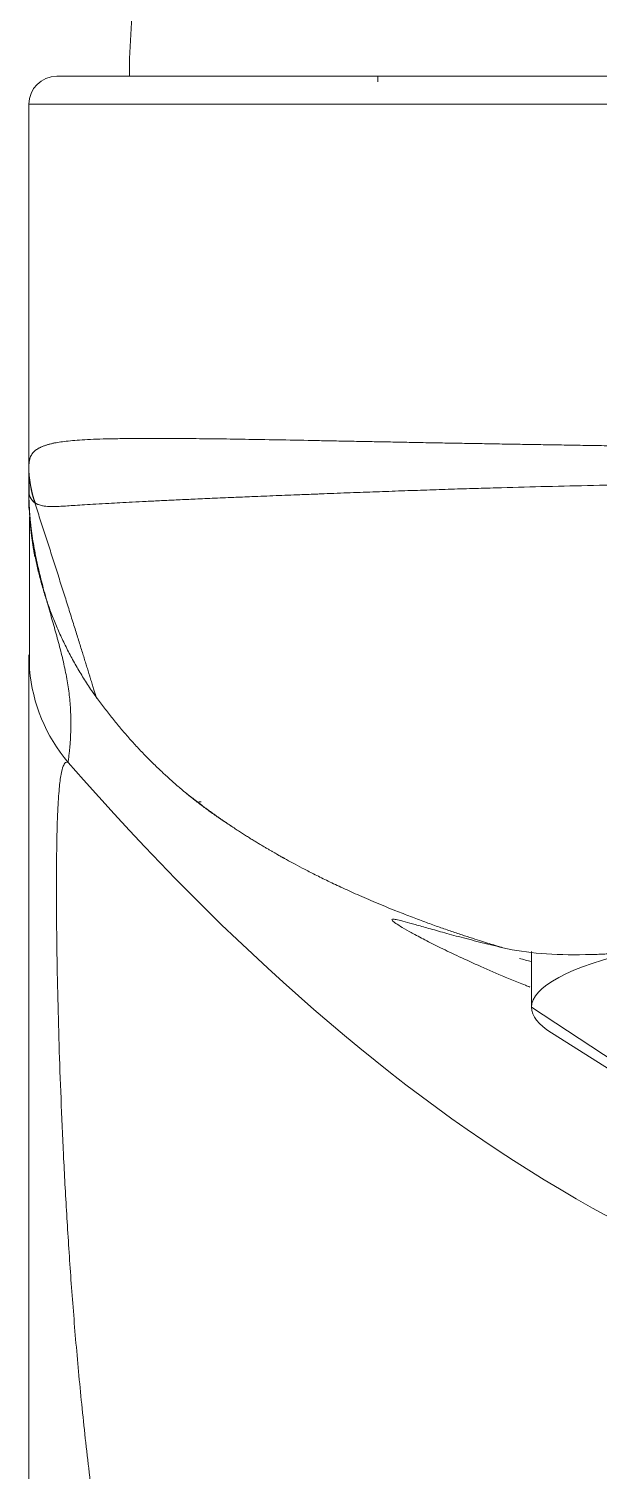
# Model space of a CAD drawing. Header units: millimetres. Extents: x 12315 to 13156, y -3112 to -2518.
# Drawn here: x 12602.3 to 12612.51, y -2797.03 to -2771.18 of the extents above; entities that cross this region are included whole.
import ezdxf

# ---------------------------------------------------------------- set-up
doc = ezdxf.new("R2010")
doc.units = ezdxf.units.MM

msp = doc.modelspace()

# ---------------------------------------------------------------- linework, layer by layer
at = {"linetype": 'Continuous', "lineweight": 18}
for p, q in [((12608.552, -2772.035), (12608.552, -2772.135)), ((12605.385, -2785.035), (12605.348, -2785.035)), ((12611.302, -2787.718), (12611.302, -2788.715)), ((12611.658, -2789.174), (12613.105, -2790.09))]:
    msp.add_line(p, q, dxfattribs=at)
at = {"linetype": 'Continuous', "lineweight": 13}
msp.add_line((12612.802, -2789.7), (12611.302, -2788.715), dxfattribs=at)
at = {"linetype": 'Continuous', "lineweight": 18}
for centre, radius, start in [((12615.702, -2772.035), 11.6, 171.5506), ((12602.802, -2772.535), 0.5, 90)]:
    msp.add_arc(centre, radius, start, 180, dxfattribs=at)
for centre, major_axis, ratio, start_param, end_param in [((12604.302, -2779.015), (-2, 0), 0.989727, 0, 0.34437), ((12621.302, -2786.745), (-12, 0), 0.173648, 0.551988, 0.585711), ((12621.302, -2788.715), (10, 0), 0.173648, 2.514109, 3.141593), ((12621.302, -2788.715), (-10, 0), 0.173648, 0, 0.267723)]:
    msp.add_ellipse(centre, major_axis=major_axis, ratio=ratio, start_param=start_param, end_param=end_param, dxfattribs=at)
at = {"linetype": 'Continuous', "lineweight": 13}
for centre, major_axis, ratio, start_param, end_param in [((12604.302, -2779.038), (-2, 0), 0.990743, 0, 0.327119), ((12605.302, -2782.399), (-3, 0), 0.999015, 0.087264, 0.698377)]:
    msp.add_ellipse(centre, major_axis=major_axis, ratio=ratio, start_param=start_param, end_param=end_param, dxfattribs=at)
at = {"linetype": 'Continuous', "lineweight": 18}
for points, degree, knots in [([(12617.883, -2772.035), (12617.748, -2772.035), (12617.467, -2772.035), (12617.014, -2772.035), (12616.52, -2772.035), (12615.98, -2772.035), (12615.385, -2772.035), (12614.73, -2772.035), (12614.008, -2772.035), (12613.211, -2772.035), (12612.335, -2772.035), (12611.373, -2772.035), (12610.315, -2772.035), (12609.157, -2772.035), (12607.869, -2772.035), (12606.429, -2772.035), (12605.05, -2772.035), (12604.007, -2772.035), (12603.342, -2772.035), (12602.987, -2772.035), (12602.842, -2772.035), (12602.803, -2772.035), (12602.802, -2772.035), (12602.802, -2772.035)], 3, [0, 0, 0, 0, 0.047879, 0.095758, 0.143636, 0.191515, 0.239394, 0.287273, 0.335152, 0.38303, 0.430909, 0.478788, 0.526667, 0.574546, 0.622424, 0.670303, 0.718182, 0.766061, 0.81394, 0.861818, 0.909697, 0.957576, 1, 1, 1, 1]), ([(12602.302, -2779.774), (12602.302, -2779.73), (12602.302, -2779.619), (12602.302, -2779.526), (12602.302, -2779.472)], 3, [0, 0, 0, 0, 0.377819, 1, 1, 1, 1]), ([(12602.302, -2779.472), (12602.302, -2779.684), (12602.312, -2779.921), (12602.332, -2780.156), (12602.362, -2780.386), (12602.403, -2780.613), (12602.408, -2780.64)], 5, [0, 0, 0, 0, 0, 0, 0.882954, 1, 1, 1, 1, 1, 1]), ([(12602.345, -2780.147), (12602.344, -2780.139), (12602.341, -2780.112), (12602.336, -2780.066), (12602.33, -2780.007), (12602.324, -2779.946), (12602.318, -2779.884), (12602.314, -2779.819), (12602.311, -2779.776), (12602.31, -2779.754)], 3, [0, 0, 0, 0, 0.060388, 0.208303, 0.359701, 0.514582, 0.672946, 0.834792, 1, 1, 1, 1]), ([(12602.314, -2779.926), (12602.314, -2780.048), (12602.314, -2780.418), (12602.314, -2781.267), (12602.314, -2782.155), (12602.314, -2782.661)], 3, [0, 0, 0, 0, 0.256966, 0.628466, 1, 1, 1, 1]), ([(12602.302, -2799.502), (12602.302, -2797.697), (12602.302, -2796.024), (12602.302, -2794.451), (12602.302, -2793.01), (12602.302, -2791.543), (12602.302, -2790.235), (12602.302, -2788.897), (12602.302, -2787.751), (12602.302, -2786.395), (12602.302, -2785.353), (12602.302, -2785.016), (12602.302, -2784.705), (12602.302, -2784.401), (12602.302, -2784.142), (12602.302, -2783.787), (12602.302, -2783.497), (12602.302, -2782.953), (12602.302, -2782.672), (12602.302, -2782.453), (12602.302, -2782.399)], 2, [0, 0, 0, 0.125, 0.125, 0.25, 0.25, 0.375, 0.375, 0.5, 0.5, 0.625, 0.625, 0.660714, 0.660714, 0.696429, 0.696429, 0.75, 0.75, 0.875, 0.875, 1, 1, 1]), ([(12605.801, -2785.384), (12605.791, -2785.377), (12605.767, -2785.361), (12605.728, -2785.334), (12605.685, -2785.304), (12605.641, -2785.273), (12605.597, -2785.241), (12605.552, -2785.209), (12605.506, -2785.175), (12605.46, -2785.141), (12605.414, -2785.107), (12605.367, -2785.071), (12605.319, -2785.035), (12605.271, -2784.998), (12605.223, -2784.961), (12605.174, -2784.922), (12605.136, -2784.891), (12605.113, -2784.873), (12605.108, -2784.869)], 3, [0, 0, 0, 0, 0.041303, 0.101492, 0.162698, 0.224912, 0.288128, 0.352338, 0.417536, 0.483715, 0.550866, 0.618984, 0.688059, 0.758086, 0.829056, 0.900962, 0.973798, 1, 1, 1, 1]), ([(12611.271, -2788.352), (12611.245, -2788.341), (12611.219, -2788.331), (12611.11, -2788.287), (12611.029, -2788.255), (12610.91, -2788.206), (12610.871, -2788.189), (12610.794, -2788.157), (12610.603, -2788.076), (12610.285, -2787.937), (12609.912, -2787.765), (12609.591, -2787.609), (12609.411, -2787.517), (12609.289, -2787.453), (12609.251, -2787.433), (12609.197, -2787.403), (12609.179, -2787.394), (12609.145, -2787.375), (12609.064, -2787.33), (12608.945, -2787.26), (12608.842, -2787.193), (12608.796, -2787.151), (12608.802, -2787.139), (12608.818, -2787.137), (12608.822, -2787.137), (12608.83, -2787.137), (12608.835, -2787.137), (12608.852, -2787.139), (12608.865, -2787.141), (12608.911, -2787.149), (12608.991, -2787.168), (12609.163, -2787.216), (12609.313, -2787.259), (12609.437, -2787.294), (12609.481, -2787.307), (12609.573, -2787.333), (12609.621, -2787.346), (12609.772, -2787.388), (12609.989, -2787.448), (12610.362, -2787.545), (12610.643, -2787.613), (12610.791, -2787.648)], 3, [0, 0, 0, 0, 0.008592, 0.008592, 0.036131, 0.036131, 0.049901, 0.049901, 0.06367, 0.118749, 0.173827, 0.228905, 0.283983, 0.283983, 0.311522, 0.311522, 0.325292, 0.325292, 0.339061, 0.39414, 0.449218, 0.504296, 0.559374, 0.559374, 0.573144, 0.573144, 0.586913, 0.586913, 0.614453, 0.614453, 0.669531, 0.724609, 0.779687, 0.779687, 0.807226, 0.807226, 0.834765, 0.834765, 0.889844, 0.944922, 1, 1, 1, 1]), ([(12610.791, -2787.649), (12611.004, -2787.699), (12611.233, -2787.732), (12611.725, -2787.771), (12611.987, -2787.777), (12612.335, -2787.77), (12612.441, -2787.768), (12612.549, -2787.763), (12612.622, -2787.76), (12612.659, -2787.758), (12612.843, -2787.749), (12612.993, -2787.739), (12613.453, -2787.704), (12613.771, -2787.672), (12614.432, -2787.6), (12614.773, -2787.56), (12615.171, -2787.511), (12615.216, -2787.506), (12615.305, -2787.495), (12615.35, -2787.49), (12615.484, -2787.473), (12615.755, -2787.44), (12616.029, -2787.407), (12616.583, -2787.341), (12616.96, -2787.298), (12617.726, -2787.218), (12618.116, -2787.182), (12618.513, -2787.151)], 3, [0, 0, 0, 0, 0.125, 0.125, 0.25, 0.25, 0.28125, 0.296875, 0.296875, 0.3125, 0.3125, 0.375, 0.375, 0.5, 0.5, 0.625, 0.625, 0.640625, 0.640625, 0.65625, 0.65625, 0.6875, 0.75, 0.75, 0.875, 0.875, 1, 1, 1, 1])]:
    msp.add_open_spline(points, degree=degree, knots=knots, dxfattribs=at)
for points, degree in [([(12602.303, -2772.535), (12602.303, -2779.015)], 1), ([(12602.302, -2779.038), (12602.302, -2779.035), (12602.302, -2779.03), (12602.302, -2779.023), (12602.302, -2779.018), (12602.302, -2779.015)], 3), ([(12602.302, -2779.472), (12602.302, -2779.47), (12602.302, -2779.466), (12602.302, -2779.458), (12602.302, -2779.452), (12602.302, -2779.446), (12602.302, -2779.44), (12602.302, -2779.434), (12602.302, -2779.428), (12602.302, -2779.422), (12602.302, -2779.416), (12602.302, -2779.409), (12602.302, -2779.402), (12602.302, -2779.393), (12602.302, -2779.384), (12602.302, -2779.373), (12602.302, -2779.361), (12602.302, -2779.348), (12602.302, -2779.334), (12602.302, -2779.317), (12602.302, -2779.299), (12602.302, -2779.279), (12602.302, -2779.254), (12602.302, -2779.23), (12602.302, -2779.206), (12602.302, -2779.182), (12602.302, -2779.157), (12602.302, -2779.132), (12602.302, -2779.107), (12602.302, -2779.083), (12602.302, -2779.06), (12602.302, -2779.045), (12602.302, -2779.038)], 3), ([(12602.309, -2779.199), (12602.309, -2779.353), (12602.309, -2779.527)], 2), ([(12602.31, -2779.185), (12602.31, -2779.208)], 1), ([(12602.303, -2779.531), (12602.303, -2779.511), (12602.302, -2779.492), (12602.302, -2779.472)], 3), ([(12602.302, -2779.472), (12602.314, -2781.472), (12603.52, -2783.176)], 2), ([(12602.408, -2779.674), (12602.412, -2779.677), (12602.416, -2779.68), (12602.42, -2779.683)], 3), ([(12603.447, -2783.072), (12604.506, -2784.561), (12605.958, -2785.489)], 2), ([(12605.108, -2784.869), (12605.125, -2784.883), (12605.133, -2784.888), (12605.133, -2784.887)], 3)]:
    msp.add_open_spline(points, degree=degree, dxfattribs=at)
at = {"linetype": 'Continuous', "lineweight": 13}
for points, knots in [([(12617.879, -2772.535), (12615.637, -2772.535), (12610.992, -2772.535), (12605.249, -2772.535), (12602.38, -2772.535), (12602.31, -2772.535), (12602.303, -2772.535)], [0, 0, 0, 0, 0.243618, 0.502686, 0.761754, 1, 1, 1, 1]), ([(12602.303, -2779.015), (12602.304, -2779.009), (12602.304, -2778.997), (12602.305, -2778.98), (12602.306, -2778.963), (12602.308, -2778.947), (12602.31, -2778.931), (12602.313, -2778.915), (12602.316, -2778.9), (12602.32, -2778.884), (12602.325, -2778.87), (12602.33, -2778.855), (12602.336, -2778.841), (12602.343, -2778.827), (12602.351, -2778.814), (12602.36, -2778.801), (12602.369, -2778.788), (12602.379, -2778.776), (12602.391, -2778.764), (12602.403, -2778.752), (12602.417, -2778.741), (12602.431, -2778.729), (12602.446, -2778.719), (12602.462, -2778.708), (12602.48, -2778.698), (12602.498, -2778.689), (12602.517, -2778.679), (12602.538, -2778.67), (12602.559, -2778.662), (12602.581, -2778.653), (12602.604, -2778.645), (12602.628, -2778.638), (12602.654, -2778.63), (12602.68, -2778.623), (12602.706, -2778.617), (12602.734, -2778.61), (12602.787, -2778.599), (12602.873, -2778.585), (12603.007, -2778.569), (12603.166, -2778.555), (12603.353, -2778.543), (12603.572, -2778.534), (12603.825, -2778.528), (12604.116, -2778.524), (12604.447, -2778.522), (12604.823, -2778.523), (12605.246, -2778.526), (12605.721, -2778.531), (12606.25, -2778.539), (12606.836, -2778.549), (12607.351, -2778.559), (12607.773, -2778.568), (12608.087, -2778.574), (12608.407, -2778.58), (12608.734, -2778.586), (12609.068, -2778.592), (12609.408, -2778.599), (12609.753, -2778.605), (12610.105, -2778.611), (12610.461, -2778.617), (12610.823, -2778.624), (12611.189, -2778.63), (12611.56, -2778.636), (12611.935, -2778.642), (12612.314, -2778.648), (12612.697, -2778.655), (12613.083, -2778.661), (12613.472, -2778.667), (12613.864, -2778.673), (12614.259, -2778.679), (12614.656, -2778.686), (12615.055, -2778.692), (12615.455, -2778.698), (12615.857, -2778.704), (12616.26, -2778.711), (12616.664, -2778.717), (12617.069, -2778.723), (12617.474, -2778.729), (12617.744, -2778.734), (12617.879, -2778.736)], [0, 0, 0, 0, 0.005998, 0.011939, 0.017821, 0.023645, 0.029408, 0.035111, 0.040753, 0.046333, 0.05185, 0.057305, 0.062697, 0.068026, 0.073292, 0.078495, 0.083635, 0.088712, 0.093727, 0.09868, 0.103571, 0.108401, 0.11317, 0.11788, 0.12253, 0.127122, 0.131656, 0.136133, 0.140554, 0.14492, 0.149231, 0.153489, 0.157695, 0.161848, 0.165951, 0.170004, 0.174008, 0.188059, 0.202993, 0.218869, 0.235759, 0.253746, 0.272926, 0.293411, 0.315325, 0.338809, 0.364016, 0.391119, 0.420292, 0.451667, 0.485345, 0.501188, 0.517288, 0.53364, 0.550238, 0.567075, 0.584143, 0.601434, 0.61894, 0.636654, 0.654565, 0.672666, 0.690946, 0.709398, 0.728013, 0.746783, 0.765698, 0.784749, 0.803924, 0.823214, 0.842606, 0.86209, 0.881653, 0.901283, 0.920968, 0.940696, 0.960452, 0.980224, 1, 1, 1, 1]), ([(12602.42, -2779.683), (12602.421, -2779.684), (12602.424, -2779.686), (12602.429, -2779.689), (12602.434, -2779.691), (12602.44, -2779.694), (12602.447, -2779.698), (12602.455, -2779.701), (12602.465, -2779.705), (12602.481, -2779.711), (12602.506, -2779.719), (12602.541, -2779.728), (12602.583, -2779.735), (12602.634, -2779.741), (12602.7, -2779.744), (12602.778, -2779.744), (12602.872, -2779.739), (12602.99, -2779.732), (12603.131, -2779.722), (12603.3, -2779.711), (12603.501, -2779.699), (12603.714, -2779.687), (12603.935, -2779.675), (12604.156, -2779.663), (12604.404, -2779.651), (12604.666, -2779.638), (12604.946, -2779.624), (12605.248, -2779.61), (12605.592, -2779.595), (12605.944, -2779.58), (12606.325, -2779.564), (12606.72, -2779.548), (12607.099, -2779.533), (12607.368, -2779.523), (12607.571, -2779.515), (12607.763, -2779.507), (12607.997, -2779.498), (12608.23, -2779.489), (12608.462, -2779.481), (12608.691, -2779.473), (12608.919, -2779.464), (12609.145, -2779.457), (12609.369, -2779.449), (12609.591, -2779.441), (12609.81, -2779.434), (12610.028, -2779.427), (12610.243, -2779.421), (12610.455, -2779.414), (12610.864, -2779.403), (12611.478, -2779.386), (12612.309, -2779.367), (12613.044, -2779.352), (12613.669, -2779.34), (12614.173, -2779.33), (12614.668, -2779.322), (12615.154, -2779.313), (12615.632, -2779.305), (12616.1, -2779.297), (12616.559, -2779.29), (12617.008, -2779.285), (12617.449, -2779.28), (12617.74, -2779.277), (12617.884, -2779.276)], [0, 0, 0, 0, 0.003109, 0.00659, 0.010444, 0.014672, 0.019276, 0.024261, 0.029634, 0.035405, 0.051387, 0.064721, 0.075327, 0.091768, 0.107216, 0.121617, 0.138797, 0.156377, 0.174358, 0.193714, 0.2139, 0.234998, 0.251259, 0.268401, 0.286406, 0.305271, 0.322574, 0.341755, 0.362798, 0.385704, 0.40429, 0.428877, 0.452496, 0.46715, 0.472867, 0.485556, 0.498091, 0.510472, 0.522701, 0.534778, 0.546702, 0.558475, 0.570098, 0.581572, 0.592897, 0.604074, 0.615105, 0.625988, 0.636726, 0.677652, 0.719712, 0.762908, 0.788695, 0.814023, 0.838893, 0.863302, 0.887246, 0.910717, 0.933716, 0.956248, 0.978332, 1, 1, 1, 1]), ([(12602.611, -2781.39), (12602.594, -2781.329), (12602.549, -2781.163), (12602.491, -2780.936), (12602.441, -2780.71), (12602.406, -2780.538), (12602.375, -2780.362), (12602.356, -2780.23), (12602.347, -2780.157), (12602.345, -2780.147)], [0, 0, 0, 0, 0.167261, 0.446071, 0.579034, 0.711858, 0.844543, 0.97709, 1, 1, 1, 1]), ([(12603.005, -2784.326), (12603.007, -2784.311), (12603.01, -2784.282), (12603.016, -2784.239), (12603.021, -2784.197), (12603.025, -2784.155), (12603.03, -2784.114), (12603.034, -2784.073), (12603.037, -2784.032), (12603.041, -2783.992), (12603.044, -2783.952), (12603.046, -2783.913), (12603.051, -2783.828), (12603.056, -2783.696), (12603.055, -2783.517), (12603.045, -2783.303), (12603.02, -2783.05), (12602.971, -2782.755), (12602.905, -2782.452), (12602.826, -2782.148), (12602.739, -2781.839), (12602.668, -2781.593), (12602.626, -2781.445), (12602.616, -2781.407)], [0, 0, 0, 0, 0.016406, 0.032608, 0.048604, 0.064396, 0.079983, 0.095364, 0.110542, 0.125514, 0.140281, 0.154844, 0.169202, 0.236006, 0.301481, 0.36563, 0.470398, 0.574545, 0.678074, 0.780989, 0.875069, 0.968136, 1, 1, 1, 1]), ([(12603.757, -2799.747), (12603.684, -2799.281), (12603.55, -2798.38), (12603.381, -2797.071), (12603.246, -2795.838), (12603.137, -2794.659), (12603.049, -2793.52), (12602.977, -2792.415), (12602.92, -2791.352), (12602.876, -2790.337), (12602.842, -2789.365), (12602.817, -2788.415), (12602.8, -2787.471), (12602.794, -2786.567), (12602.799, -2785.788), (12602.817, -2785.197), (12602.843, -2784.793), (12602.875, -2784.536), (12602.913, -2784.388), (12602.956, -2784.322), (12602.988, -2784.319), (12603.005, -2784.326)], [0, 0, 0, 0, 0.0591, 0.11425, 0.166661, 0.21734, 0.267609, 0.317939, 0.368274, 0.41836, 0.468764, 0.521446, 0.578896, 0.643919, 0.711979, 0.774718, 0.830053, 0.879122, 0.923051, 0.962966, 1, 1, 1, 1]), ([(12639.6, -2784.326), (12636.667, -2787.68), (12630.568, -2792.98), (12621.302, -2795.732), (12612.036, -2792.98), (12605.937, -2787.68), (12603.005, -2784.326)], [0, 0, 0, 0, 0.240404, 0.5, 0.759596, 1, 1, 1, 1]), ([(12610.791, -2787.648), (12610.773, -2787.643), (12610.727, -2787.629), (12610.645, -2787.604), (12610.536, -2787.571), (12610.4, -2787.528), (12610.237, -2787.476), (12610.049, -2787.415), (12609.842, -2787.345), (12609.619, -2787.267), (12609.383, -2787.182), (12609.132, -2787.087), (12608.838, -2786.973), (12608.519, -2786.842), (12608.193, -2786.701), (12607.9, -2786.568), (12607.638, -2786.444), (12607.408, -2786.329), (12607.206, -2786.226), (12607.033, -2786.134), (12606.923, -2786.074), (12606.867, -2786.042), (12606.855, -2786.035), (12606.842, -2786.028), (12606.827, -2786.02), (12606.812, -2786.012), (12606.797, -2786.003), (12606.78, -2785.993), (12606.762, -2785.983), (12606.744, -2785.973), (12606.724, -2785.962), (12606.704, -2785.95), (12606.683, -2785.938), (12606.661, -2785.926), (12606.638, -2785.912), (12606.614, -2785.899), (12606.59, -2785.884), (12606.565, -2785.869), (12606.539, -2785.854), (12606.512, -2785.838), (12606.484, -2785.821), (12606.455, -2785.804), (12606.426, -2785.787), (12606.396, -2785.768), (12606.365, -2785.75), (12606.333, -2785.73), (12606.301, -2785.71), (12606.267, -2785.689), (12606.233, -2785.668), (12606.199, -2785.646), (12606.163, -2785.624), (12606.127, -2785.601), (12606.09, -2785.577), (12606.053, -2785.553), (12606.014, -2785.528), (12605.975, -2785.502), (12605.936, -2785.476), (12605.896, -2785.449), (12605.855, -2785.421), (12605.823, -2785.399), (12605.805, -2785.387), (12605.801, -2785.384)], [0, 0, 0, 0, 0.010383, 0.025988, 0.046779, 0.072712, 0.103728, 0.139756, 0.180712, 0.222874, 0.268455, 0.31737, 0.369527, 0.4404, 0.504984, 0.563459, 0.615997, 0.662755, 0.703878, 0.739494, 0.769717, 0.77209, 0.774651, 0.777401, 0.780338, 0.783462, 0.786773, 0.790271, 0.793955, 0.797824, 0.801879, 0.806119, 0.810543, 0.81515, 0.819941, 0.824914, 0.830069, 0.835406, 0.840923, 0.846621, 0.852498, 0.858554, 0.864787, 0.871198, 0.877786, 0.884549, 0.891487, 0.898599, 0.905884, 0.913342, 0.920971, 0.928771, 0.93674, 0.944878, 0.953184, 0.961657, 0.970295, 0.979098, 0.988065, 0.997195, 1, 1, 1, 1])]:
    msp.add_open_spline(points, degree=3, knots=knots, dxfattribs=at)
for points, degree in [([(12602.302, -2779.472), (12602.302, -2779.473), (12602.302, -2779.475), (12602.302, -2779.479), (12602.303, -2779.482), (12602.303, -2779.485), (12602.303, -2779.489), (12602.303, -2779.492), (12602.303, -2779.495), (12602.304, -2779.498), (12602.304, -2779.501), (12602.305, -2779.504), (12602.305, -2779.508), (12602.306, -2779.513), (12602.307, -2779.518), (12602.308, -2779.523), (12602.31, -2779.529), (12602.311, -2779.536), (12602.314, -2779.544), (12602.316, -2779.552), (12602.32, -2779.562), (12602.324, -2779.572), (12602.33, -2779.584), (12602.337, -2779.596), (12602.344, -2779.607), (12602.351, -2779.618), (12602.36, -2779.629), (12602.369, -2779.639), (12602.379, -2779.649), (12602.388, -2779.658), (12602.398, -2779.667), (12602.405, -2779.672), (12602.408, -2779.674)], 3), ([(12602.408, -2779.674), (12602.698, -2780.565), (12602.996, -2781.493), (12603.265, -2782.371), (12603.449, -2782.963), (12603.507, -2783.161)], 5)]:
    msp.add_open_spline(points, degree=degree, dxfattribs=at)

doc.saveas('drawing.dxf')
